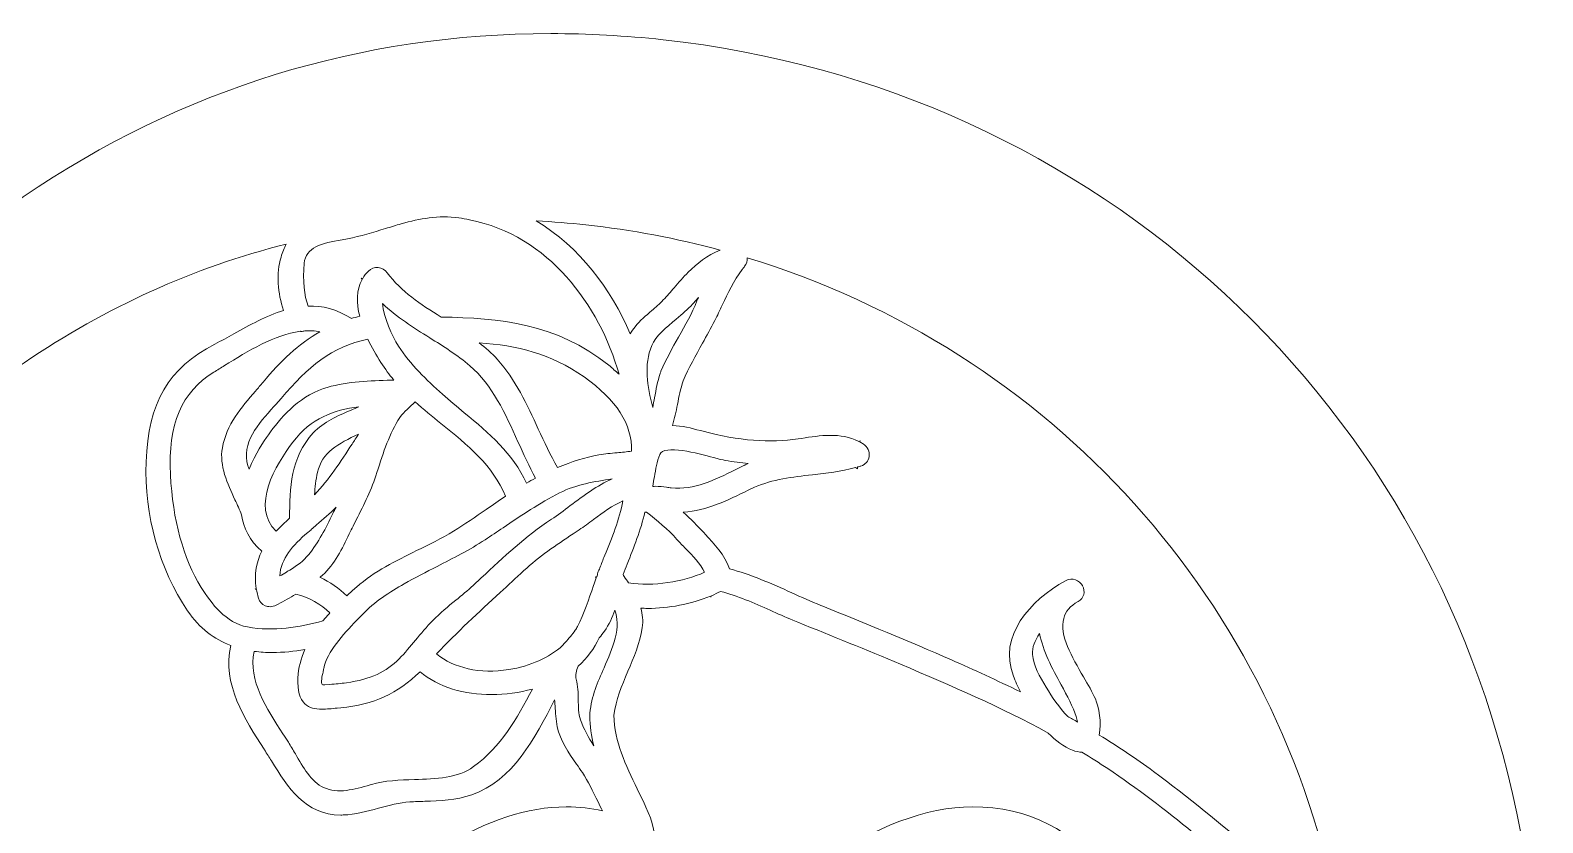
# Model space of a CAD drawing. Extents: x 118 to 959, y -987 to 186.
# Drawn here: x 630.4 to 958.5, y -185.3 to -13.3 of the extents above; entities that cross this region are included whole.
import ezdxf

# ---------------------------------------------------------------- set-up
doc = ezdxf.new("R2010")
doc.units = 0
doc.header["$MEASUREMENT"] = 0
doc.layers.add('Layer 1', color=7, linetype='Continuous', lineweight=0)

# ---------------------------------------------------------------- blocks, each defined once
blk = doc.blocks.new('Block_0')
at = {"layer": 'Layer 1'}
for points, knots in [([(957.46, -220.46), (957, -209.5), (955.75, -198.44), (953.72, -187.57), (936.53, -94.81), (861.76, -25.6), (767.68, -15.38), (759.51, -14.5), (751.32, -14.05), (743.35, -14.05), (702.01, -14.05), (663.48, -25.97), (628.85, -49.47), (605.37, -65.41), (582.15, -85.71), (555.79, -113.37), (555.79, -113.37), (555.71, -113.45), (555.71, -113.45), (555.71, -113.45), (555.5, -113.68), (555.5, -113.68), (555.5, -113.68), (547.94, -121.81), (547.94, -121.81), (547.94, -121.81), (540.85, -129.41), (540.85, -129.41), (540.85, -129.41), (518.45, -107.61), (518.45, -107.61), (518.45, -107.61), (517.66, -106.81), (517.66, -106.81), (502.71, -92.16), (489.13, -78.99), (474.42, -66.61), (432.31, -31.26), (386.52, -13.34), (338.29, -13.32), (311.56, -13.32), (283.82, -18.9), (255.87, -29.91), (208.46, -48.59), (171.09, -82.33), (147.77, -127.48), (125.34, -170.9), (117.93, -222.68), (126.89, -273.27), (128.05, -279.86), (129.48, -286.67), (131.16, -293.53), (138.33, -322.77), (149.7, -351.81), (165.91, -382.28), (183.06, -414.49), (203.66, -445.7), (228.89, -477.67), (244.56, -497.57), (261.97, -517.68), (282.13, -539.09), (335.84, -596.16), (395.8, -649.57), (464.42, -701.4), (464.42, -701.4), (464.42, -736.51), (464.42, -736.51), (464.42, -743.19), (466.09, -749.65), (469.15, -755.37), (472.21, -761.08), (476.67, -766.07), (482.22, -769.77), (482.22, -769.77), (458.52, -793.47), (458.52, -793.47), (458.52, -793.47), (470.37, -793.47), (470.37, -793.47), (470.37, -793.47), (470.37, -825.05), (470.37, -825.05), (470.37, -825.05), (610.27, -825.05), (610.27, -825.05), (610.27, -825.05), (610.27, -811.76), (610.27, -811.76), (610.27, -811.76), (610.25, -811.76), (610.25, -811.76), (610.25, -811.76), (610.25, -793.47), (610.25, -793.47), (610.25, -793.47), (622.1, -793.47), (622.1, -793.47), (622.1, -793.47), (598.4, -769.77), (598.4, -769.77), (598.4, -769.77), (599.5, -769.03), (599.5, -769.03), (609.92, -762.07), (616.2, -750.37), (616.2, -737.84), (616.2, -737.84), (616.2, -701.68), (616.2, -701.68), (660.14, -668.4), (702.05, -633.18), (741.26, -596.57), (784.88, -555.88), (821.07, -516.98), (851.92, -477.65), (857.67, -470.37), (863.52, -462.63), (869.33, -454.67), (903.92, -407.27), (926.93, -364.84), (941.77, -321.11), (944.91, -311.82), (947.64, -302.53), (949.84, -293.53), (950.65, -290.28), (951.33, -287.31), (951.9, -284.48), (951.9, -284.48), (951.93, -284.42), (951.93, -284.42), (954.44, -275.09), (956.17, -264.7), (957.09, -253.53), (957.09, -253.53), (957.27, -251.33), (957.27, -251.33), (958.51, -234.68), (957.58, -221.93), (957.46, -220.46)], [0, 0, 0, 0, 1, 1, 1, 2, 2, 2, 3, 3, 3, 4, 4, 4, 5, 5, 5, 6, 6, 6, 7, 7, 7, 8, 8, 8, 9, 9, 9, 10, 10, 10, 11, 11, 11, 12, 12, 12, 13, 13, 13, 14, 14, 14, 15, 15, 15, 16, 16, 16, 17, 17, 17, 18, 18, 18, 19, 19, 19, 20, 20, 20, 21, 21, 21, 22, 22, 22, 23, 23, 23, 24, 24, 24, 25, 25, 25, 26, 26, 26, 27, 27, 27, 28, 28, 28, 29, 29, 29, 30, 30, 30, 31, 31, 31, 32, 32, 32, 33, 33, 33, 34, 34, 34, 35, 35, 35, 36, 36, 36, 37, 37, 37, 38, 38, 38, 39, 39, 39, 40, 40, 40, 41, 41, 41, 42, 42, 42, 43, 43, 43, 44, 44, 44, 45, 45, 45, 46, 46, 46, 46]), ([(689.85, -63.88), (690.15, -60.43), (693.6, -59.55), (698.06, -58.77), (698.06, -58.77), (699.22, -58.56), (699.22, -58.56), (702.13, -58.01), (704.84, -57.17), (707.48, -56.36), (708.63, -56.01), (709.76, -55.65), (710.9, -55.33), (710.9, -55.33), (710.91, -55.33), (710.91, -55.33), (714.92, -54.21), (718.9, -53.42), (723.42, -54.04), (724.19, -54.16), (724.96, -54.28), (725.71, -54.44), (725.71, -54.44), (725.71, -54.44), (725.71, -54.44), (742.9, -57.91), (753.87, -72.91), (758.14, -87.97), (757.42, -87.3), (756.69, -86.65), (755.89, -86), (744.52, -76.86), (732.21, -75.8), (719.54, -75.55), (715.08, -72.78), (710.9, -70.09), (707.86, -65.96), (707.37, -65.29), (706.64, -64.87), (705.87, -64.81), (705.11, -64.75), (704.36, -65.01), (703.78, -65.58), (703.28, -66.07), (702.87, -66.59), (702.54, -67.16), (702.54, -67.16), (702.2, -67.12), (702.2, -67.12), (702.2, -67.12), (702.4, -67.39), (702.4, -67.39), (701.14, -69.7), (701.18, -72.52), (701.88, -75.4), (701.26, -75.54), (700.64, -75.69), (700.05, -75.87), (700.03, -75.85), (700.02, -75.83), (700, -75.82), (696.88, -73.79), (693.78, -73.08), (690.73, -73.18), (689.82, -70.9), (689.51, -67.73), (689.85, -63.88)], [0, 0, 0, 0, 1, 1, 1, 2, 2, 2, 3, 3, 3, 4, 4, 4, 5, 5, 5, 6, 6, 6, 7, 7, 7, 8, 8, 8, 9, 9, 9, 10, 10, 10, 11, 11, 11, 12, 12, 12, 13, 13, 13, 14, 14, 14, 15, 15, 15, 16, 16, 16, 17, 17, 17, 18, 18, 18, 19, 19, 19, 20, 20, 20, 21, 21, 21, 22, 22, 22, 22]), ([(740.2, -54.69), (743.77, -54.88), (747.37, -55.17), (750.96, -55.56), (760.92, -56.64), (770.64, -58.49), (780.06, -61.02), (777.25, -62.12), (775.03, -64.01), (773.17, -65.81), (772.07, -66.88), (771.08, -68.05), (770.11, -69.19), (769.34, -70.09), (768.57, -71), (767.74, -71.85), (766.96, -72.67), (766.07, -73.43), (765.22, -74.17), (763.98, -75.24), (762.69, -76.33), (761.61, -77.68), (761.21, -78.17), (760.87, -78.69), (760.57, -79.22), (756.39, -69.4), (749.57, -60.4), (740.18, -54.69), (740.18, -54.69), (740.2, -54.69), (740.2, -54.69)], [0, 0, 0, 0, 1, 1, 1, 2, 2, 2, 3, 3, 3, 4, 4, 4, 5, 5, 5, 6, 6, 6, 7, 7, 7, 8, 8, 8, 9, 9, 9, 10, 10, 10, 10]), ([(545.56, -162.02), (545.56, -162.02), (555.65, -151.22), (555.65, -151.22), (555.65, -151.22), (562.7, -143.61), (562.7, -143.61), (562.7, -143.61), (562.89, -143.42), (562.89, -143.42), (586.9, -118.23), (607.93, -99.83), (629.1, -85.46), (646.94, -73.36), (665.96, -64.74), (685.97, -59.72), (685.5, -60.56), (685.11, -61.51), (684.82, -62.53), (683.79, -66.11), (684.05, -70.42), (685.39, -74.12), (681.64, -75.27), (678.02, -77.29), (674.6, -79.19), (673.21, -79.97), (671.84, -80.73), (670.48, -81.43), (660.44, -86.59), (655.97, -94.22), (655.55, -106.97), (655.16, -118.53), (658.43, -130.31), (664.53, -139.29), (667.14, -143.12), (670.38, -145.47), (673.9, -146.82), (671.97, -155.12), (677.03, -162.97), (681.13, -169.33), (681.13, -169.33), (681.25, -169.5), (681.25, -169.5), (681.75, -170.28), (682.25, -171.08), (682.75, -171.89), (686.32, -177.65), (690.01, -183.62), (697.79, -183.62), (697.96, -183.62), (698.13, -183.61), (698.3, -183.61), (700.96, -183.52), (703.5, -182.82), (705.97, -182.15), (708.29, -181.51), (710.48, -180.91), (712.77, -180.77), (713.86, -180.7), (714.92, -180.67), (715.99, -180.64), (719.32, -180.53), (722.77, -180.42), (726.2, -179.23), (735.03, -176.17), (739.93, -166.99), (744.15, -158.6), (744.19, -159.05), (744.22, -159.49), (744.25, -159.92), (744.35, -161.4), (744.45, -162.92), (744.75, -164.45), (745.32, -167.43), (747.24, -170.17), (748.92, -172.58), (749.36, -173.2), (749.79, -173.81), (750.18, -174.41), (751.42, -176.3), (752.47, -178.48), (753.59, -180.78), (753.9, -181.42), (754.22, -182.08), (754.55, -182.73), (752.15, -182.12), (749.53, -181.84), (746.66, -181.84), (729.73, -181.84), (712.11, -193.62), (690.95, -214.4), (685.3, -195.01), (664.16, -190.84), (645.11, -194.31), (647.55, -203.64), (642.06, -218.9), (634.39, -236.48), (634.39, -236.48), (634.39, -236.49), (634.39, -236.49), (622.59, -249.39), (605.71, -261.36), (578.12, -264.31), (582.35, -251.14), (584.47, -236.59), (584.47, -222.72), (584.47, -193.09), (570.03, -168.52), (545.55, -162.03), (545.55, -162.03), (545.56, -162.02), (545.56, -162.02)], [0, 0, 0, 0, 1, 1, 1, 2, 2, 2, 3, 3, 3, 4, 4, 4, 5, 5, 5, 6, 6, 6, 7, 7, 7, 8, 8, 8, 9, 9, 9, 10, 10, 10, 11, 11, 11, 12, 12, 12, 13, 13, 13, 14, 14, 14, 15, 15, 15, 16, 16, 16, 17, 17, 17, 18, 18, 18, 19, 19, 19, 20, 20, 20, 21, 21, 21, 22, 22, 22, 23, 23, 23, 24, 24, 24, 25, 25, 25, 26, 26, 26, 27, 27, 27, 28, 28, 28, 29, 29, 29, 30, 30, 30, 31, 31, 31, 32, 32, 32, 33, 33, 33, 34, 34, 34, 35, 35, 35, 36, 36, 36, 37, 37, 37, 37]), ([(784.85, -65.25), (784.85, -65.25), (784.91, -65.24), (784.91, -65.24), (784.91, -65.24), (784.89, -65.2), (784.89, -65.2), (785.04, -64.98), (785.22, -64.76), (785.39, -64.53), (785.78, -64.03), (785.98, -63.36), (785.96, -62.7), (851.59, -82.7), (901.32, -137.01), (914.37, -206.4), (914.37, -206.41), (914.37, -206.41), (914.37, -206.41), (909.35, -203.09), (904.65, -199.06), (900.08, -195.15), (898.56, -193.84), (897.03, -192.54), (895.51, -191.26), (888.8, -185.67), (881.57, -179.72), (874.07, -174.16), (870.21, -171.3), (866.28, -168.69), (862.32, -166.26), (862.83, -163.58), (862.21, -160.16), (861.46, -158.41), (860.82, -156.97), (859.88, -155.34), (858.88, -153.63), (856.41, -149.37), (853.61, -144.56), (854.59, -140.94), (854.99, -139.45), (856.01, -138.25), (857.72, -137.27), (858.97, -136.57), (859.37, -135.14), (858.67, -133.86), (858.66, -133.85), (858.65, -133.84), (858.65, -133.84), (858.65, -133.83), (858.64, -133.83), (858.64, -133.82), (857.99, -132.68), (856.49, -131.92), (855, -132.77), (847.31, -137.07), (840.29, -144.75), (843.69, -153.46), (844.11, -154.56), (844.62, -155.71), (845.21, -156.89), (840.15, -154.4), (835.13, -152.1), (830.22, -149.94), (821, -145.88), (811.52, -142.03), (802.36, -138.31), (802.36, -138.31), (801.89, -138.12), (801.89, -138.12), (799.81, -137.27), (797.7, -136.33), (795.59, -135.38), (791.21, -133.4), (786.69, -131.42), (782.07, -130.16), (781.04, -127.19), (778.82, -124.79), (776.81, -122.64), (776.81, -122.64), (776.57, -122.39), (776.57, -122.39), (775.17, -120.87), (773.69, -119.42), (772.08, -117.93), (777.2, -117.52), (781.77, -115.3), (786.18, -113.13), (786.18, -113.13), (787.49, -112.49), (787.49, -112.49), (791.53, -110.77), (795.68, -110.29), (800.08, -109.78), (803.15, -109.43), (806.31, -109.06), (809.41, -108.23), (809.41, -108.23), (809.86, -108.52), (809.86, -108.52), (809.86, -108.52), (809.9, -108.09), (809.9, -108.09), (810.14, -108.02), (810.37, -107.95), (810.6, -107.88), (811.59, -107.57), (812.25, -106.8), (812.39, -105.81), (812.53, -104.74), (812.03, -103.68), (811.1, -103.09), (810.87, -102.94), (810.63, -102.8), (810.4, -102.67), (810.4, -102.67), (810.41, -102.44), (810.41, -102.44), (810.41, -102.44), (810.12, -102.53), (810.12, -102.53), (806.19, -100.55), (801.72, -101.26), (797.75, -101.88), (797.75, -101.88), (796.99, -102), (796.99, -102), (790.94, -102.94), (784, -102.38), (776.36, -100.34), (776.36, -100.34), (775.79, -100.2), (775.79, -100.2), (773.81, -99.67), (771.79, -99.14), (769.74, -99.09), (770.18, -97.58), (770.5, -96.05), (770.81, -94.53), (771.15, -92.84), (771.51, -91.11), (772.04, -89.42), (773.25, -86.6), (774.77, -83.89), (776.23, -81.25), (777.15, -79.61), (778.06, -77.98), (778.91, -76.3), (779.49, -75.17), (780.01, -74.07), (780.52, -73), (781.79, -70.32), (783, -67.78), (784.85, -65.25)], [0, 0, 0, 0, 1, 1, 1, 2, 2, 2, 3, 3, 3, 4, 4, 4, 5, 5, 5, 6, 6, 6, 7, 7, 7, 8, 8, 8, 9, 9, 9, 10, 10, 10, 11, 11, 11, 12, 12, 12, 13, 13, 13, 14, 14, 14, 15, 15, 15, 16, 16, 16, 17, 17, 17, 18, 18, 18, 19, 19, 19, 20, 20, 20, 21, 21, 21, 22, 22, 22, 23, 23, 23, 24, 24, 24, 25, 25, 25, 26, 26, 26, 27, 27, 27, 28, 28, 28, 29, 29, 29, 30, 30, 30, 31, 31, 31, 32, 32, 32, 33, 33, 33, 34, 34, 34, 35, 35, 35, 36, 36, 36, 37, 37, 37, 38, 38, 38, 39, 39, 39, 40, 40, 40, 41, 41, 41, 42, 42, 42, 43, 43, 43, 44, 44, 44, 45, 45, 45, 46, 46, 46, 47, 47, 47, 48, 48, 48, 49, 49, 49, 50, 50, 50, 51, 51, 51, 51]), ([(767.13, -87.6), (767.1, -87.66), (767.08, -87.74), (767.05, -87.81), (766.49, -89.52), (766.16, -91.32), (765.85, -93.06), (765.71, -93.78), (765.59, -94.49), (765.45, -95.19), (764.27, -90.57), (763.47, -85.92), (765.24, -81.74), (766.1, -79.69), (768.37, -77.81), (770.55, -75.98), (771.86, -74.89), (773.1, -73.86), (774.06, -72.78), (774.44, -72.35), (774.82, -71.92), (775.21, -71.48), (775.25, -71.42), (775.3, -71.37), (775.35, -71.32), (775.25, -71.56), (775.14, -71.81), (775.04, -72.06), (773.96, -74.76), (772.48, -77.37), (771.06, -79.89), (769.72, -82.27), (768.33, -84.73), (767.23, -87.31), (767.19, -87.41), (767.16, -87.51), (767.13, -87.6)], [0, 0, 0, 0, 1, 1, 1, 2, 2, 2, 3, 3, 3, 4, 4, 4, 5, 5, 5, 6, 6, 6, 7, 7, 7, 8, 8, 8, 9, 9, 9, 10, 10, 10, 11, 11, 11, 12, 12, 12, 12]), ([(736.22, -102.6), (737.42, -105.26), (738.65, -107.98), (740.04, -110.51), (739.37, -110.87), (738.7, -111.24), (738.04, -111.63), (735.07, -105.06), (729.96, -100.79), (724.57, -96.32), (722.99, -95), (721.39, -93.68), (719.83, -92.28), (716.42, -89.21), (712.87, -85.88), (710.29, -81.84), (708.86, -79.64), (707.14, -75.64), (706.82, -72.62), (709.94, -75.58), (713.55, -77.85), (717.08, -80.06), (720.04, -81.91), (723.09, -83.83), (725.79, -86.12), (730.64, -90.25), (733.48, -96.53), (736.22, -102.6)], [0, 0, 0, 0, 1, 1, 1, 2, 2, 2, 3, 3, 3, 4, 4, 4, 5, 5, 5, 6, 6, 6, 7, 7, 7, 8, 8, 8, 9, 9, 9, 9]), ([(689.26, -78.67), (689.49, -78.66), (689.73, -78.62), (689.95, -78.55), (691.07, -78.47), (692.18, -78.53), (693.27, -78.73), (688.55, -81.42), (684.72, -85.16), (680.93, -89.69), (680.39, -90.34), (679.84, -90.97), (679.29, -91.61), (676.19, -95.19), (672.99, -98.9), (672.09, -103.92), (671.39, -107.82), (673.21, -111.74), (674.82, -115.2), (675.33, -116.31), (675.85, -117.4), (676.24, -118.44), (676.26, -118.46), (676.27, -118.49), (676.28, -118.51), (676.67, -121.31), (677.93, -124.04), (680.66, -126.36), (679.49, -128.66), (678.92, -131.27), (679.45, -134.45), (679.45, -134.45), (679.23, -134.57), (679.23, -134.57), (679.23, -134.57), (679.49, -134.66), (679.49, -134.66), (679.6, -135.28), (679.74, -135.91), (679.95, -136.58), (680.16, -137.33), (680.68, -137.9), (681.39, -138.2), (681.73, -138.34), (682.08, -138.41), (682.44, -138.41), (682.91, -138.41), (683.38, -138.29), (683.8, -138.07), (683.8, -138.07), (684.21, -137.84), (684.21, -137.84), (685.47, -137.16), (686.76, -136.45), (688.03, -135.7), (690.89, -136.42), (693.56, -137.88), (695.43, -139.74), (694.91, -140.31), (694.4, -140.91), (693.9, -141.51), (688.76, -142.82), (683.24, -143.86), (677.58, -142.81), (672.84, -141.92), (669.71, -137.76), (667.51, -134.22), (663.63, -127.99), (661.32, -119.54), (660.83, -109.77), (660.27, -98.83), (663.27, -91.75), (670.25, -87.52), (671, -87.07), (671.78, -86.59), (672.58, -86.08), (677.61, -82.97), (683.43, -79.36), (689.01, -78.65), (689.09, -78.65), (689.18, -78.67), (689.26, -78.67)], [0, 0, 0, 0, 1, 1, 1, 2, 2, 2, 3, 3, 3, 4, 4, 4, 5, 5, 5, 6, 6, 6, 7, 7, 7, 8, 8, 8, 9, 9, 9, 10, 10, 10, 11, 11, 11, 12, 12, 12, 13, 13, 13, 14, 14, 14, 15, 15, 15, 16, 16, 16, 17, 17, 17, 18, 18, 18, 19, 19, 19, 20, 20, 20, 21, 21, 21, 22, 22, 22, 23, 23, 23, 24, 24, 24, 25, 25, 25, 26, 26, 26, 27, 27, 27, 27]), ([(709.12, -89.07), (709.16, -89.12), (709.22, -89.17), (709.26, -89.22), (708.78, -89.24), (708.31, -89.26), (707.83, -89.28), (703.27, -89.42), (698.55, -89.58), (694.01, -91.09), (688.38, -92.97), (684.5, -97.69), (682.07, -101.08), (681.04, -102.52), (679.24, -105.26), (677.9, -108.55), (677.82, -108.31), (677.71, -108.08), (677.64, -107.83), (676.12, -102.96), (679.92, -98.73), (683.27, -94.99), (683.81, -94.38), (684.35, -93.79), (684.84, -93.21), (690.69, -86.35), (695.77, -82), (703.65, -80.34), (705.34, -83.98), (707.61, -87.24), (709.12, -89.07)], [0, 0, 0, 0, 1, 1, 1, 2, 2, 2, 3, 3, 3, 4, 4, 4, 5, 5, 5, 6, 6, 6, 7, 7, 7, 8, 8, 8, 9, 9, 9, 10, 10, 10, 10]), ([(757.7, -105.01), (756.41, -105.12), (755.09, -105.23), (753.76, -105.47), (750.81, -106.01), (747.89, -106.92), (744.79, -108.23), (743.26, -105.54), (741.92, -102.66), (740.62, -99.85), (738.19, -94.56), (735.68, -89.11), (731.72, -84.71), (730.53, -83.39), (729.19, -82.23), (727.81, -81.14), (736, -81.75), (743.33, -83.44), (750.56, -88.55), (757.6, -93.53), (760.99, -98.84), (760.85, -104.65), (759.82, -104.81), (758.78, -104.93), (757.7, -105.01)], [0, 0, 0, 0, 1, 1, 1, 2, 2, 2, 3, 3, 3, 4, 4, 4, 5, 5, 5, 6, 6, 6, 7, 7, 7, 8, 8, 8, 8]), ([(687.39, -102.69), (691.34, -97.48), (696.2, -95.74), (701.73, -95.04), (701.17, -95.28), (700.61, -95.52), (700.04, -95.76), (697.12, -96.98), (694.1, -98.24), (691.82, -100.7), (686.87, -106.05), (686.67, -112.69), (686.69, -119.19), (685.67, -120.12), (684.68, -121.07), (683.76, -122.05), (678.26, -116.66), (683.61, -107.67), (687.39, -102.69)], [0, 0, 0, 0, 1, 1, 1, 2, 2, 2, 3, 3, 3, 4, 4, 4, 5, 5, 5, 6, 6, 6, 6]), ([(693.82, -131.57), (696.48, -129.13), (698.08, -125.83), (699.62, -122.62), (699.9, -122.05), (700.18, -121.48), (700.46, -120.92), (700.46, -120.92), (701.14, -119.56), (701.14, -119.56), (702.85, -116.18), (704.46, -112.98), (705.62, -109.3), (707.02, -104.84), (708.37, -100.83), (710.58, -97.32), (711.6, -96.12), (712.72, -95.01), (713.92, -93.96), (715.72, -95.58), (717.62, -97.11), (719.47, -98.62), (725.32, -103.34), (730.82, -107.84), (733.51, -114.46), (732.11, -115.4), (730.71, -116.35), (729.34, -117.29), (727.03, -118.88), (724.64, -120.53), (722.24, -122.01), (719.68, -123.59), (716.91, -124.94), (714.24, -126.25), (709.75, -128.45), (705.12, -130.71), (701.19, -134.14), (700.51, -134.74), (699.8, -135.37), (699.08, -136.05), (697.43, -134.43), (695.44, -133.05), (693.27, -132.02), (693.45, -131.86), (693.65, -131.73), (693.82, -131.57)], [0, 0, 0, 0, 1, 1, 1, 2, 2, 2, 3, 3, 3, 4, 4, 4, 5, 5, 5, 6, 6, 6, 7, 7, 7, 8, 8, 8, 9, 9, 9, 10, 10, 10, 11, 11, 11, 12, 12, 12, 13, 13, 13, 14, 14, 14, 15, 15, 15, 15]), ([(701.63, -100.98), (701.16, -101.7), (700.69, -102.41), (700.23, -103.11), (697.79, -106.9), (695.26, -110.8), (692.08, -114.13), (692.19, -112.49), (692.39, -110.87), (692.73, -109.24), (693.67, -104.96), (697.31, -102.96), (701.63, -100.98)], [0, 0, 0, 0, 1, 1, 1, 2, 2, 2, 3, 3, 3, 4, 4, 4, 4]), ([(778.61, -106.04), (779.72, -106.34), (780.63, -106.58), (781.19, -106.67), (782.95, -106.97), (784.61, -107.2), (786.18, -107.36), (785.95, -107.45), (785.73, -107.54), (785.5, -107.64), (785.43, -107.68), (785.36, -107.71), (785.3, -107.75), (785.23, -107.77), (785.16, -107.8), (785.09, -107.83), (785.09, -107.83), (783.32, -108.7), (783.32, -108.7), (778.93, -110.88), (774.42, -113.14), (769.47, -112.63), (769.13, -112.59), (768.79, -112.55), (768.45, -112.49), (767.66, -112.39), (766.85, -112.29), (766.03, -112.29), (765.85, -112.29), (765.68, -112.29), (765.5, -112.3), (765.48, -112.29), (765.46, -112.28), (765.45, -112.26), (765.58, -111.59), (765.69, -110.92), (765.8, -110.26), (766.09, -108.56), (766.36, -106.94), (766.96, -105.39), (767.83, -103.14), (775.39, -105.17), (778.61, -106.04)], [0, 0, 0, 0, 1, 1, 1, 2, 2, 2, 3, 3, 3, 4, 4, 4, 5, 5, 5, 6, 6, 6, 7, 7, 7, 8, 8, 8, 9, 9, 9, 10, 10, 10, 11, 11, 11, 12, 12, 12, 13, 13, 13, 14, 14, 14, 14]), ([(701.18, -141.44), (701.6, -141), (702.01, -140.58), (702.39, -140.17), (705.06, -137.3), (708.51, -135.19), (711.54, -133.45), (713.89, -132.1), (716.34, -130.86), (718.7, -129.66), (722.15, -127.9), (725.73, -126.09), (729.09, -123.88), (730.4, -123.02), (731.68, -122.15), (732.98, -121.28), (736.89, -118.64), (740.94, -115.91), (745.23, -113.73), (748.95, -111.84), (752.7, -111.26), (756.67, -110.69), (753.39, -112.11), (750.44, -114.33), (747.56, -116.48), (746.15, -117.54), (744.82, -118.54), (743.46, -119.45), (737.82, -123.19), (733.16, -127.56), (728.23, -132.18), (728.23, -132.18), (726.52, -133.79), (726.52, -133.79), (725.31, -134.91), (724.01, -135.96), (722.74, -136.99), (721.06, -138.36), (719.31, -139.77), (717.73, -141.41), (716.4, -142.77), (715.18, -144.25), (713.99, -145.67), (712.85, -147.03), (711.68, -148.45), (710.43, -149.74), (707.72, -152.56), (704.2, -154.15), (698.99, -154.92), (697.81, -155.09), (696.61, -155.19), (695.42, -155.29), (695.42, -155.29), (694.33, -155.38), (694.33, -155.38), (693.97, -155.42), (693.78, -155.36), (693.73, -155.3), (693.42, -154.96), (693.75, -153.41), (693.93, -152.58), (693.98, -152.31), (694.04, -152.05), (694.09, -151.79), (694.77, -148.16), (698.32, -144.43), (701.18, -141.44)], [0, 0, 0, 0, 1, 1, 1, 2, 2, 2, 3, 3, 3, 4, 4, 4, 5, 5, 5, 6, 6, 6, 7, 7, 7, 8, 8, 8, 9, 9, 9, 10, 10, 10, 11, 11, 11, 12, 12, 12, 13, 13, 13, 14, 14, 14, 15, 15, 15, 16, 16, 16, 17, 17, 17, 18, 18, 18, 19, 19, 19, 20, 20, 20, 21, 21, 21, 22, 22, 22, 22]), ([(690.6, -122.3), (690.62, -122.29), (690.65, -122.29), (690.68, -122.27), (690.98, -122.09), (691.22, -121.86), (691.42, -121.59), (691.77, -121.28), (692.13, -120.98), (692.49, -120.67), (693.95, -119.43), (695.45, -118.16), (696.75, -116.81), (696.52, -117.28), (696.29, -117.74), (696.06, -118.21), (694.53, -121.31), (692.95, -124.51), (690.79, -127.13), (689.71, -128.45), (688.29, -129.5), (686.76, -130.46), (686.48, -130.57), (686.22, -130.72), (686.01, -130.92), (685.52, -131.2), (685.04, -131.48), (684.55, -131.74), (684.74, -127.95), (687.42, -125.1), (690.6, -122.3)], [0, 0, 0, 0, 1, 1, 1, 2, 2, 2, 3, 3, 3, 4, 4, 4, 5, 5, 5, 6, 6, 6, 7, 7, 7, 8, 8, 8, 9, 9, 9, 10, 10, 10, 10]), ([(734.22, -152.06), (727.97, -153.02), (722.27, -151.75), (718.58, -148.67), (722.97, -143.95), (727.72, -139.56), (732.36, -135.32), (734.07, -133.75), (735.78, -132.18), (737.49, -130.59), (740.74, -127.56), (744.52, -125.04), (748.18, -122.61), (748.18, -122.61), (749.48, -121.74), (749.48, -121.74), (750.54, -121.04), (751.57, -120.28), (752.59, -119.51), (754.69, -117.94), (756.71, -116.44), (758.99, -115.46), (758.21, -119.52), (756.61, -123.44), (755.05, -127.26), (755.05, -127.26), (754.86, -127.73), (754.86, -127.73), (754.51, -128.57), (754.19, -129.43), (753.87, -130.29), (753.69, -130.58), (753.53, -130.9), (753.48, -131.26), (753.47, -131.33), (753.46, -131.4), (753.45, -131.46), (753.4, -131.61), (753.35, -131.75), (753.3, -131.9), (753.3, -131.9), (753.05, -131.94), (753.05, -131.94), (753.05, -131.94), (753.2, -132.17), (753.2, -132.17), (753.01, -132.72), (752.81, -133.28), (752.62, -133.83), (751.59, -136.81), (750.52, -139.9), (749.11, -142.74), (748.98, -143.02), (748.8, -143.27), (748.64, -143.53), (747.99, -144.43), (747.27, -145.28), (746.49, -146.16), (746.29, -146.38), (746.09, -146.61), (745.9, -146.84), (743, -149.43), (738.9, -151.33), (734.22, -152.06)], [0, 0, 0, 0, 1, 1, 1, 2, 2, 2, 3, 3, 3, 4, 4, 4, 5, 5, 5, 6, 6, 6, 7, 7, 7, 8, 8, 8, 9, 9, 9, 10, 10, 10, 11, 11, 11, 12, 12, 12, 13, 13, 13, 14, 14, 14, 15, 15, 15, 16, 16, 16, 17, 17, 17, 18, 18, 18, 19, 19, 19, 20, 20, 20, 21, 21, 21, 21]), ([(770.7, -123.82), (771.29, -124.48), (771.93, -125.14), (772.57, -125.79), (774.15, -127.39), (775.76, -129.05), (776.7, -130.95), (772.01, -133), (765.6, -134.09), (760.18, -133.24), (759.88, -132.77), (759.58, -132.32), (759.28, -131.87), (759.19, -131.73), (759.09, -131.59), (759, -131.44), (759.3, -130.68), (759.59, -129.91), (759.9, -129.16), (761.36, -125.52), (762.84, -121.81), (763.77, -117.91), (763.88, -117.89), (763.98, -117.89), (764.08, -117.88), (766.45, -119.74), (768.69, -121.56), (770.7, -123.82)], [0, 0, 0, 0, 1, 1, 1, 2, 2, 2, 3, 3, 3, 4, 4, 4, 5, 5, 5, 6, 6, 6, 7, 7, 7, 8, 8, 8, 9, 9, 9, 9]), ([(766.39, -189.72), (766.29, -189.6), (766.2, -189.48), (766.08, -189.37), (766.08, -189.37), (766.04, -189.33), (766.04, -189.33), (766.03, -189.32), (766.03, -189.32), (766.03, -189.31), (766.03, -189.31), (765.97, -189.27), (765.97, -189.27), (765.97, -189.27), (765.97, -189.24), (765.97, -189.24), (765.87, -185.77), (764.34, -182.62), (762.86, -179.56), (762.86, -179.56), (762.08, -177.96), (762.08, -177.96), (759.54, -172.72), (757.14, -167.77), (757.04, -161.97), (757.42, -158.63), (758.71, -155.61), (760.07, -152.41), (761.35, -149.43), (762.66, -146.33), (763.17, -142.96), (763.4, -141.46), (763.24, -140.05), (762.87, -138.73), (763.35, -138.75), (763.82, -138.78), (764.3, -138.78), (768.88, -138.78), (773.68, -137.87), (778, -136.11), (778, -136.11), (778.05, -136.37), (778.05, -136.37), (778.05, -136.37), (778.18, -136.03), (778.18, -136.03), (778.86, -135.75), (779.51, -135.41), (780.16, -135.08), (783.81, -136.03), (787.41, -137.6), (790.9, -139.17), (792.55, -139.91), (794.19, -140.65), (795.84, -141.32), (795.84, -141.32), (796.95, -141.77), (796.95, -141.77), (804.26, -144.74), (811.82, -147.81), (819.21, -150.91), (830.24, -155.55), (841.02, -160.25), (851.25, -165.82), (852.86, -167.49), (854.62, -168.81), (856.47, -169.53), (857.26, -169.84), (857.94, -169.96), (858.53, -169.97), (860.43, -171.12), (862.3, -172.31), (864.14, -173.54), (870.52, -177.81), (876.66, -182.53), (882.64, -187.38), (880.68, -187.2), (878.62, -187.44), (876.45, -188.3), (874.12, -189.23), (872.08, -190.81), (870.1, -192.33), (869.08, -193.11), (868.11, -193.85), (867.13, -194.51), (865.91, -195.3), (864.59, -195.84), (863.2, -196.21), (857.07, -186.99), (846.88, -181.84), (834.82, -181.84), (814.37, -181.84), (791.09, -199.86), (770.64, -220.64), (771.35, -216.49), (772.05, -212.33), (772.05, -207.49), (772.05, -200.11), (770.1, -194.08), (766.39, -189.72)], [0, 0, 0, 0, 1, 1, 1, 2, 2, 2, 3, 3, 3, 4, 4, 4, 5, 5, 5, 6, 6, 6, 7, 7, 7, 8, 8, 8, 9, 9, 9, 10, 10, 10, 11, 11, 11, 12, 12, 12, 13, 13, 13, 14, 14, 14, 15, 15, 15, 16, 16, 16, 17, 17, 17, 18, 18, 18, 19, 19, 19, 20, 20, 20, 21, 21, 21, 22, 22, 22, 23, 23, 23, 24, 24, 24, 25, 25, 25, 26, 26, 26, 27, 27, 27, 28, 28, 28, 29, 29, 29, 30, 30, 30, 31, 31, 31, 32, 32, 32, 33, 33, 33, 33]), ([(752.67, -168.58), (751.51, -166.78), (750.47, -165.01), (749.78, -162.96), (749.33, -161.62), (749.31, -160.12), (749.29, -158.55), (749.27, -157.11), (749.25, -155.61), (748.87, -154.15), (748.64, -153.26), (748.83, -152.3), (749.28, -151.32), (751.26, -149.58), (752.71, -147.47), (753.86, -145.16), (754.26, -144.68), (754.64, -144.21), (754.97, -143.75), (755.98, -142.32), (756.68, -140.76), (757.2, -139.15), (757.83, -140.93), (757.96, -142.8), (757.32, -145.23), (756.73, -147.48), (755.8, -149.6), (754.89, -151.65), (753.54, -154.7), (752.16, -157.84), (751.82, -161.51), (751.82, -161.51), (751.82, -161.53), (751.82, -161.53), (751.79, -161.7), (751.78, -161.87), (751.78, -162.05), (751.81, -164.32), (752.13, -166.46), (752.67, -168.58)], [0, 0, 0, 0, 1, 1, 1, 2, 2, 2, 3, 3, 3, 4, 4, 4, 5, 5, 5, 6, 6, 6, 7, 7, 7, 8, 8, 8, 9, 9, 9, 10, 10, 10, 11, 11, 11, 12, 12, 12, 13, 13, 13, 13]), ([(849.37, -144.24), (850.05, -147.98), (852.15, -151.86), (854.02, -155.35), (855.35, -157.81), (856.6, -160.15), (857.31, -162.22), (857.44, -162.6), (857.52, -163.02), (857.57, -163.43), (856.88, -163.03), (856.18, -162.66), (855.48, -162.27), (853.6, -160.32), (852.07, -157.99), (850.79, -155.89), (849.39, -153.6), (848, -151.15), (847.82, -148.77), (847.71, -147.26), (848.32, -145.72), (849.37, -144.24)], [0, 0, 0, 0, 1, 1, 1, 2, 2, 2, 3, 3, 3, 4, 4, 4, 5, 5, 5, 6, 6, 6, 7, 7, 7, 7]), ([(690, -159.51), (690.94, -160.39), (692.19, -160.65), (693.71, -160.65), (694.71, -160.65), (695.82, -160.53), (697.03, -160.42), (697.03, -160.42), (697.81, -160.33), (697.81, -160.33), (704.86, -159.65), (710.13, -157.26), (714.97, -152.51), (718.93, -155.92), (724.64, -157.48), (730.49, -157.48), (733.49, -157.48), (736.51, -157.05), (739.35, -156.28), (735.96, -162.75), (732.53, -168.77), (726.59, -173.12), (723.22, -175.59), (718.41, -175.76), (713.74, -175.92), (710.57, -176.02), (707.29, -176.14), (704.42, -176.97), (704.42, -176.97), (704.12, -177.07), (704.12, -177.07), (700.72, -178.06), (697.2, -179.09), (694.06, -177.65), (691.39, -176.44), (689.55, -173.21), (687.93, -170.37), (687.42, -169.47), (686.92, -168.6), (686.42, -167.82), (686.04, -167.23), (685.65, -166.63), (685.24, -166.01), (681.68, -160.57), (677.66, -154.44), (679, -148.1), (680.31, -148.28), (681.63, -148.36), (682.95, -148.36), (685.34, -148.36), (687.73, -148.09), (690.01, -147.7), (689.13, -149.66), (688.57, -151.71), (688.49, -153.83), (688.4, -156.69), (688.86, -158.44), (690, -159.51)], [0, 0, 0, 0, 1, 1, 1, 2, 2, 2, 3, 3, 3, 4, 4, 4, 5, 5, 5, 6, 6, 6, 7, 7, 7, 8, 8, 8, 9, 9, 9, 10, 10, 10, 11, 11, 11, 12, 12, 12, 13, 13, 13, 14, 14, 14, 15, 15, 15, 16, 16, 16, 17, 17, 17, 18, 18, 18, 19, 19, 19, 19])]:
    blk.add_open_spline(points, degree=3, knots=knots, dxfattribs=at)

msp = doc.modelspace()

# ---------------------------------------------------------------- block references
at = {"layer": 'Layer 1'}
msp.add_blockref('Block_0', (0, 0), dxfattribs=at)

doc.saveas('drawing.dxf')
